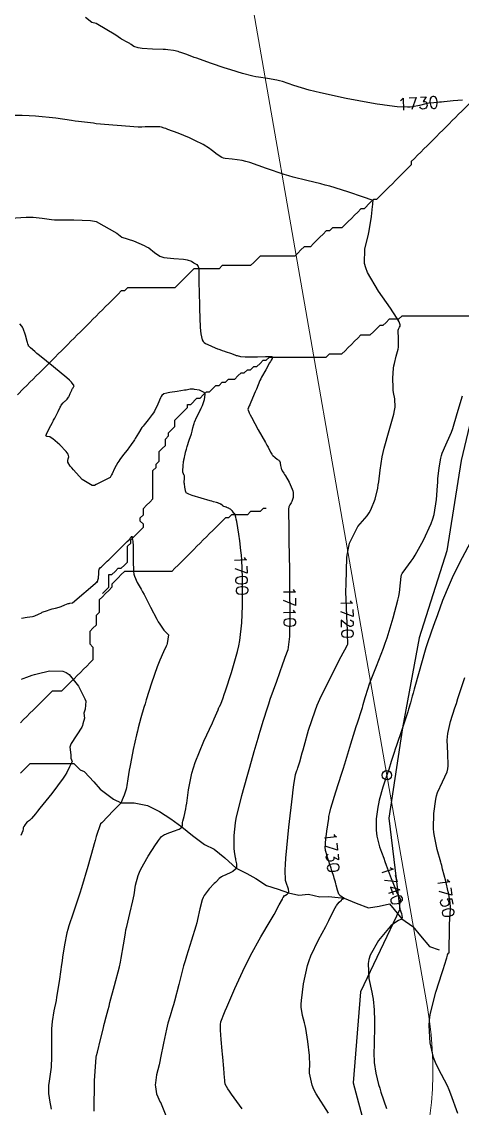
# Model space of a CAD drawing. Header units: metres. Extents: x 68 to 838477, y 94 to 1191015.
# Drawn here: x 837976.3 to 838116.1, y 1190212.8 to 1190557.3 of the extents above; entities that cross this region are included whole.
import ezdxf

# ---------------------------------------------------------------- set-up
doc = ezdxf.new("R2010")
doc.units = ezdxf.units.M
doc.header["$LTSCALE"] = 0.3
doc.layers.add('COTAS 10', color=1, linetype='Continuous')
doc.layers.add('LINEA_DE_CEROS', color=61, linetype='Continuous')
for name, color, linetype, lineweight in [('DRENAJE', 5, 'Continuous', 25), ('Linea_Tendencia', 51, 'Continuous', 20), ('PTOBLIGADO', 90, 'Continuous', 30)]:
    doc.layers.add(name, color=color, linetype=linetype, lineweight=lineweight)
doc.styles.get("Standard").update_dxf_attribs({"font": 'simplex.shx'})

msp = doc.modelspace()

# ---------------------------------------------------------------- linework, layer by layer
at = {"layer": 'COTAS 10'}
for points, elevation in [([(838116.11, 1190532.47), (838113.23, 1190532.2), (838110.34, 1190531.93), (838110.21, 1190531.92), (838109.51, 1190531.86), (838108.87, 1190531.8), (838107.02, 1190531.66), (838105.45, 1190531.46), (838104.97, 1190531.37), (838104.48, 1190531.26), (838102.57, 1190530.76), (838100.26, 1190530.33), (838099.51, 1190530.27), (838098.72, 1190530.24), (838095.46, 1190530.36), (838091.37, 1190530.88), (838090.82, 1190530.95), (838089.14, 1190531.22), (838087.3, 1190531.53), (838079.26, 1190533.03), (838071.15, 1190534.75), (838069.28, 1190535.21), (838067.56, 1190535.65), (838062.68, 1190537.15), (838059.06, 1190538.36), (838058.13, 1190538.61), (838057.24, 1190538.83), (838054.3, 1190539.32), (838051.42, 1190539.73), (838050.57, 1190539.89), (838049.7, 1190540.08), (838046.34, 1190540.94), (838042.7, 1190542.03), (838041.65, 1190542.37), (838040.57, 1190542.72), (838036.5, 1190544.09), (838032.74, 1190545.42), (838031.86, 1190545.74), (838031.04, 1190546.03), (838028.67, 1190546.92), (838026.85, 1190547.56), (838026.39, 1190547.71), (838025.95, 1190547.84), (838024.49, 1190548.2), (838022.66, 1190548.43), (838021.97, 1190548.48), (838021.22, 1190548.53), (838017.85, 1190548.65), (838014.59, 1190548.83), (838013.9, 1190548.92), (838013.31, 1190549.02), (838011.93, 1190549.51), (838011.1, 1190550.09), (838010.85, 1190550.24), (838010.59, 1190550.4), (838009.56, 1190550.94), (838008.38, 1190551.57), (838008.02, 1190551.79), (838007.65, 1190552.02), (838006.21, 1190553.02), (838000, 1190556.77), (837998.59, 1190557.05), (837996.56, 1190558.71)], 1730), ([(838046.3, 1190212.61), (838042.91, 1190217.33), (838042.26, 1190218.26), (838041.73, 1190219.02), (838040.88, 1190220.41), (838040.78, 1190221.38), (838040.74, 1190221.87), (838040.68, 1190222.46), (838040.41, 1190225.41), (838040.1, 1190229.01), (838040.01, 1190230.01), (838039.93, 1190231.01), (838039.64, 1190234.64), (838039.43, 1190237.62), (838039.39, 1190238.21), (838039.37, 1190238.71), (838039.36, 1190239.64), (838039.45, 1190239.99), (838039.48, 1190240.11), (838039.52, 1190240.24), (838039.71, 1190240.78), (838040.5, 1190242.69), (838040.92, 1190243.67), (838041.43, 1190244.86), (838043.97, 1190250.78), (838047.12, 1190257.68), (838048.02, 1190259.48), (838048.92, 1190261.23), (838052.23, 1190267.14), (838055.17, 1190272.09), (838055.83, 1190273.24), (838056.43, 1190274.29), (838058.05, 1190277.27), (838059.03, 1190279.15), (838059.22, 1190279.51), (838059.38, 1190279.8), (838059.68, 1190280.26), (838059.86, 1190280.33), (838059.94, 1190280.37), (838060.04, 1190280.42), (838060.52, 1190280.69), (838060.93, 1190281.14), (838060.99, 1190281.3), (838061.02, 1190281.47), (838060.94, 1190282.25), (838060.66, 1190283.21), (838060.56, 1190283.5), (838060.46, 1190283.81), (838060.02, 1190285.03), (838059.89, 1190288.42), (838059.97, 1190290.1), (838060.12, 1190292.09), (838061.08, 1190301.96), (838062.22, 1190311.79), (838062.47, 1190313.76), (838062.68, 1190315.4), (838063.23, 1190318.61), (838063.65, 1190319.9), (838063.78, 1190320.32), (838063.92, 1190320.77), (838064.51, 1190322.67), (838065.34, 1190325.47), (838065.63, 1190326.5), (838065.95, 1190327.64), (838067.33, 1190332.67), (838069.38, 1190338.79), (838070.11, 1190340.62), (838070.93, 1190342.51), (838074.47, 1190349.81), (838077.72, 1190356.01), (838078.35, 1190357.21), (838078.86, 1190358.18), (838079.7, 1190359.81), (838079.75, 1190359.97), (838079.76, 1190360.01), (838079.77, 1190360.06), (838079.78, 1190360.24), (838079.69, 1190362.87), (838079.63, 1190364.47), (838079.56, 1190366.44), (838079.2, 1190376.68), (838079.26, 1190378.96), (838079.5, 1190387.56), (838079.85, 1190389.93), (838080.32, 1190392.01), (838082.96, 1190397.23), (838085.87, 1190400.63), (838086.51, 1190401.57), (838087.07, 1190402.52), (838088.47, 1190405.96), (838089.26, 1190409.47), (838089.44, 1190410.47), (838089.6, 1190411.47), (838090.03, 1190415.18), (838090.66, 1190419.4), (838090.95, 1190420.73), (838091.29, 1190422.12), (838092.94, 1190427.73), (838094.41, 1190432.94), (838094.64, 1190434.09), (838094.8, 1190435.11), (838094.72, 1190437.73), (838094.27, 1190439.82), (838094.19, 1190440.51), (838094.13, 1190441.25), (838094.09, 1190444.31), (838094.31, 1190447.45), (838094.42, 1190448.23), (838094.54, 1190448.97), (838095.16, 1190451.33), (838095.73, 1190453.5), (838095.82, 1190454.12), (838095.88, 1190454.76), (838095.86, 1190457.12), (838095.78, 1190459.1), (838095.8, 1190459.5), (838095.84, 1190459.82), (838096.15, 1190460.44), (838096.4, 1190460.82), (838096.41, 1190460.99), (838096.38, 1190461.2), (838096.05, 1190462.21), (838094.73, 1190464.42), (838094.09, 1190465.39), (838093.32, 1190466.52), (838089.53, 1190471.87), (838086.07, 1190477.81), (838085.51, 1190479.3), (838085.12, 1190480.72), (838085.18, 1190485.31), (838086.22, 1190489.43), (838086.46, 1190490.54), (838086.67, 1190491.66), (838087.28, 1190495.6), (838087.64, 1190498.75), (838087.7, 1190499.35), (838087.75, 1190499.85), (838087.8, 1190500.67), (838086.54, 1190501.12), (838085.76, 1190501.39), (838084.81, 1190501.71), (838079.82, 1190503.36), (838074.06, 1190505.15), (838072.61, 1190505.56), (838071.24, 1190505.93), (838066.81, 1190506.96), (838062.42, 1190508.03), (838061.06, 1190508.43), (838059.64, 1190508.88), (838053.99, 1190510.84), (838048.65, 1190512.66), (838047.42, 1190513), (838046.3, 1190513.28), (838043.14, 1190513.7), (838040.91, 1190513.92), (838040.37, 1190514.07), (838039.87, 1190514.25), (838038.36, 1190515.2), (838036.89, 1190516.41), (838036.42, 1190516.75), (838035.92, 1190517.09), (838033.87, 1190518.36), (838031.29, 1190519.69), (838030.46, 1190520.08), (838029.57, 1190520.47), (838025.94, 1190521.95), (838022.71, 1190523.19), (838022.08, 1190523.43), (838021.56, 1190523.62), (838020.63, 1190523.95), (838020.14, 1190523.99), (838019.89, 1190524), (838019.6, 1190524.01), (838018.15, 1190524.05), (838015.52, 1190523.99), (838014.48, 1190523.94), (838013.31, 1190523.88), (838000, 1190524.99), (837999.98, 1190524.99), (837999.58, 1190525.06), (837999.13, 1190525.12), (837997.2, 1190525.34), (837994.33, 1190525.68), (837993.29, 1190525.81), (837992.16, 1190525.97), (837987.2, 1190526.71), (837980.75, 1190527.37), (837978.68, 1190527.49), (837976.48, 1190527.58), (837967.5, 1190527.65)], 1720), ([(837972.81, 1190495.06), (837977.77, 1190495.38), (837978.92, 1190495.39), (837979.95, 1190495.37), (837982.85, 1190495.01), (837985.75, 1190494.59), (837986.78, 1190494.52), (837987.92, 1190494.48), (837992.85, 1190494.49), (837998.11, 1190494.27), (837999.44, 1190494.08), (838000, 1190493.97), (838006.56, 1190490.25), (838008.06, 1190489.04), (838011.76, 1190487.84), (838015.19, 1190486.4), (838015.95, 1190486), (838016.63, 1190485.6), (838018.41, 1190484.15), (838020.11, 1190482.98), (838020.75, 1190482.74), (838021.45, 1190482.55), (838024.59, 1190482.21), (838027.63, 1190482.04), (838028.27, 1190481.96), (838028.83, 1190481.87), (838030.16, 1190481.42), (838030.89, 1190480.93), (838031.08, 1190480.8), (838031.27, 1190480.68), (838031.89, 1190480.31), (838032.35, 1190479.69), (838032.44, 1190479.43), (838032.5, 1190479.12), (838032.56, 1190477.66), (838032.55, 1190474.87), (838032.56, 1190473.73), (838032.58, 1190472.42), (838032.71, 1190466.33), (838032.95, 1190460.47), (838033.04, 1190459.3), (838033.13, 1190458.33), (838033.54, 1190456.44), (838033.93, 1190455.93), (838034, 1190455.83), (838034.07, 1190455.75), (838034.19, 1190455.57), (838034.62, 1190455.34), (838034.87, 1190455.22), (838035.18, 1190455.07), (838036.78, 1190454.36), (838038.47, 1190453.63), (838038.83, 1190453.49), (838039.15, 1190453.36), (838039.93, 1190453.1), (838040.63, 1190452.9), (838040.9, 1190452.8), (838041.19, 1190452.7), (838042.53, 1190452.19), (838043.97, 1190451.67), (838044.33, 1190451.55), (838044.67, 1190451.46), (838045.78, 1190451.22), (838047.2, 1190451.11), (838047.75, 1190451.09), (838048.36, 1190451.08), (838051.12, 1190451.09), (838053.71, 1190451.13), (838054.22, 1190451.14), (838054.63, 1190451.14), (838055.34, 1190451.16), (838055.43, 1190451.16), (838055.46, 1190451.17), (838055.47, 1190451.17), (838055.53, 1190451.17), (838055.58, 1190451.17), (838055.6, 1190451.17), (838055.65, 1190451.17), (838055.7, 1190451.15), (838055.71, 1190451.15), (838055.72, 1190451.13), (838055.77, 1190451.08), (838055.81, 1190451.02), (838055.82, 1190451.01), (838055.83, 1190451), (838055.85, 1190450.99), (838055.86, 1190450.98), (838055.86, 1190450.96), (838055.86, 1190450.95), (838055.83, 1190450.87), (838055.79, 1190450.77), (838055.78, 1190450.74), (838055.77, 1190450.71), (838055.74, 1190450.59), (838055.42, 1190449.97), (838055.23, 1190449.62), (838054.99, 1190449.19), (838053.76, 1190447), (838052.45, 1190444.62), (838052.17, 1190444.07), (838051.92, 1190443.57), (838051.3, 1190442.17), (838050.8, 1190440.86), (838050.62, 1190440.42), (838050.42, 1190439.95), (838049.58, 1190437.96), (838048.82, 1190436.16), (838048.66, 1190435.81), (838048.54, 1190435.52), (838048.32, 1190435), (838048.26, 1190434.86), (838048.24, 1190434.81), (838048.21, 1190434.75), (838048.09, 1190434.5), (838048.5, 1190433.32), (838048.82, 1190432.68), (838049.22, 1190431.9), (838051.38, 1190427.96), (838053.63, 1190423.94), (838054.09, 1190423.11), (838054.47, 1190422.41), (838055.26, 1190420.9), (838055.67, 1190420.21), (838055.82, 1190420.02), (838055.98, 1190419.83), (838056.7, 1190419.18), (838057.38, 1190418.65), (838057.53, 1190418.54), (838057.65, 1190418.45), (838057.9, 1190418.26), (838058.02, 1190418.15), (838058.05, 1190418.12), (838058.08, 1190418.08), (838058.19, 1190417.92), (838058.3, 1190417.6), (838058.33, 1190417.47), (838058.36, 1190417.31), (838058.47, 1190416.59), (838058.61, 1190415.82), (838058.67, 1190415.64), (838058.73, 1190415.47), (838059, 1190414.98), (838059.52, 1190414.17), (838059.74, 1190413.8), (838059.99, 1190413.38), (838061.15, 1190411.32), (838062.17, 1190409.08), (838062.33, 1190408.54), (838062.45, 1190408.02), (838062.42, 1190406.43), (838062.04, 1190405.24), (838061.93, 1190404.97), (838061.82, 1190404.74), (838061.42, 1190404.13), (838061.09, 1190403.49), (838061.03, 1190403.24), (838060.99, 1190402.95), (838060.95, 1190401.61), (838061.04, 1190397.32), (838061.08, 1190395.17), (838061.12, 1190392.59), (838061.25, 1190383.5), (838061.3, 1190379.81), (838061.36, 1190367.05), (838061.32, 1190364.5), (838061.25, 1190362.36), (838060.79, 1190358.18), (838059.85, 1190355.77), (838059.47, 1190354.76), (838059.05, 1190353.6), (838057.11, 1190348.18), (838055.09, 1190342.38), (838054.61, 1190340.99), (838054.18, 1190339.7), (838052.91, 1190335.8), (838051.83, 1190332.26), (838051.52, 1190331.2), (838051.2, 1190330.09), (838049.99, 1190325.8), (838048.62, 1190320.9), (838048.2, 1190319.42), (838047.77, 1190317.88), (838046.06, 1190311.86), (838044.57, 1190306.07), (838044.28, 1190304.66), (838044.04, 1190303.35), (838043.61, 1190299.33), (838043.59, 1190296.33), (838043.6, 1190295.66), (838043.63, 1190295.06), (838043.81, 1190293.47), (838044.07, 1190292.3), (838044.13, 1190291.96), (838044.2, 1190291.61), (838044.45, 1190290.3), (838044.43, 1190289.11), (838044.33, 1190288.83), (838044.19, 1190288.58), (838043.34, 1190287.86), (838042.29, 1190287.34), (838042.02, 1190287.22), (838041.75, 1190287.11), (838040.87, 1190286.77), (838040.08, 1190286.43), (838039.88, 1190286.31), (838039.68, 1190286.18), (838038.99, 1190285.63), (838038.1, 1190284.76), (838037.77, 1190284.43), (838037.41, 1190284.07), (838035.79, 1190282.42), (838034.21, 1190280.3), (838033.87, 1190279.63), (838033.57, 1190278.93), (838032.82, 1190276.1), (838032.12, 1190272.72), (838031.85, 1190271.66), (838031.55, 1190270.55), (838030.16, 1190266.1), (838028.57, 1190261.05), (838028.14, 1190259.55), (838027.7, 1190258.01), (838026.16, 1190252.1), (838024.8, 1190246.8), (838024.49, 1190245.65), (838024.21, 1190244.63), (838023.43, 1190242.1), (838022.74, 1190239.77), (838022.52, 1190238.88), (838022.29, 1190237.89), (838021.33, 1190233.43), (838020.36, 1190228.77), (838020.12, 1190227.65), (838019.89, 1190226.6), (838019.14, 1190223.43), (838018.74, 1190220.87), (838018.72, 1190220.21), (838018.74, 1190219.56), (838019.14, 1190217.39), (838020.3, 1190214.79), (838020.32, 1190214.75), (838022.71, 1190208.99)], 1710), ([(837999.32, 1190211.86), (837999.46, 1190221.53), (838000, 1190228.99), (838000.11, 1190229.5), (838000.36, 1190230.6), (838001.33, 1190234.67), (838002.24, 1190238.3), (838002.44, 1190239.11), (838002.63, 1190239.85), (838003.12, 1190241.79), (838003.76, 1190244.18), (838004.03, 1190245.19), (838004.34, 1190246.35), (838005.82, 1190251.79), (838007.31, 1190257.67), (838007.64, 1190259.1), (838007.92, 1190260.45), (838008.63, 1190264.61), (838009.21, 1190268.33), (838009.42, 1190269.41), (838009.64, 1190270.5), (838010.61, 1190274.61), (838011.56, 1190278.55), (838011.77, 1190279.54), (838011.96, 1190280.49), (838012.44, 1190283.56), (838013.26, 1190286.67), (838013.66, 1190287.64), (838014.13, 1190288.66), (838016.44, 1190292.74), (838018.79, 1190296.37), (838019.29, 1190297.11), (838019.72, 1190297.73), (838020.72, 1190299), (838021.63, 1190299.57), (838022.01, 1190299.74), (838022.44, 1190299.92), (838024.44, 1190300.63), (838026.31, 1190301.36), (838026.65, 1190301.54), (838026.93, 1190301.73), (838027.3, 1190302.34), (838027.32, 1190303.15), (838027.37, 1190303.46), (838027.44, 1190303.81), (838027.86, 1190305.36), (838028.4, 1190307.74), (838028.55, 1190308.62), (838028.7, 1190309.58), (838029.24, 1190313.82), (838030.32, 1190319.12), (838030.81, 1190320.75), (838031.38, 1190322.45), (838034.14, 1190329.17), (838036.83, 1190335.08), (838037.36, 1190336.26), (838037.8, 1190337.25), (838038.62, 1190339.17), (838038.87, 1190339.84), (838038.96, 1190340.04), (838039.05, 1190340.24), (838039.45, 1190340.98), (838040.24, 1190342.98), (838040.6, 1190343.96), (838041, 1190345.14), (838042.93, 1190350.98), (838044.83, 1190357.69), (838045.21, 1190359.43), (838045.54, 1190361.11), (838046.19, 1190366.75), (838046.37, 1190372.15), (838046.39, 1190373.68), (838046.39, 1190373.78), (838046.4, 1190375.24), (838046.37, 1190381), (838046.12, 1190386.69), (838046.01, 1190388.2), (838045.87, 1190389.69), (838045.48, 1190392.76), (838045.21, 1190394.83), (838044.53, 1190398.84), (838044.39, 1190399.61), (838044.26, 1190400.24), (838043.94, 1190401.29), (838043.74, 1190401.43), (838043.69, 1190401.49), (838043.63, 1190401.55), (838043.44, 1190401.84), (838043.23, 1190402.15), (838043.17, 1190402.23), (838043.11, 1190402.29), (838042.89, 1190402.51), (838042.65, 1190402.69), (838042.59, 1190402.73), (838042.52, 1190402.78), (838042.28, 1190402.92), (838042.03, 1190403.05), (838041.96, 1190403.08), (838041.9, 1190403.11), (838041.65, 1190403.23), (838041.37, 1190403.34), (838041.29, 1190403.37), (838041.2, 1190403.4), (838040.85, 1190403.51), (838040.48, 1190403.65), (838040.37, 1190403.71), (838040.27, 1190403.77), (838039.88, 1190404.04), (838039.5, 1190404.32), (838039.39, 1190404.38), (838039.29, 1190404.44), (838038.93, 1190404.62), (838038.58, 1190404.75), (838038.49, 1190404.78), (838038.4, 1190404.81), (838038.1, 1190404.88), (838037.18, 1190405.12), (838036.7, 1190405.26), (838036.13, 1190405.42), (838033.25, 1190406.27), (838030.4, 1190407.16), (838029.83, 1190407.34), (838029.37, 1190407.51), (838028.54, 1190407.92), (838028.35, 1190408.35), (838028.3, 1190408.53), (838028.25, 1190408.74), (838028.06, 1190409.71), (838027.93, 1190410.82), (838027.91, 1190411.11), (838027.91, 1190411.39), (838027.94, 1190412.35), (838027.96, 1190413.15), (838027.94, 1190413.33), (838027.9, 1190413.5), (838027.67, 1190413.95), (838027.46, 1190414.54), (838027.43, 1190414.79), (838027.42, 1190415.08), (838027.52, 1190416.45), (838027.69, 1190417.85), (838027.74, 1190418.16), (838027.78, 1190418.44), (838027.93, 1190419.18), (838028.06, 1190419.74), (838028.1, 1190419.92), (838028.14, 1190420.1), (838028.29, 1190420.8), (838028.57, 1190421.85), (838028.69, 1190422.25), (838028.84, 1190422.69), (838029.51, 1190424.65), (838030.17, 1190426.62), (838030.31, 1190427.07), (838030.42, 1190427.47), (838030.66, 1190428.57), (838030.92, 1190429.6), (838031.04, 1190429.96), (838031.19, 1190430.35), (838031.94, 1190432.04), (838032.7, 1190433.62), (838032.86, 1190433.94), (838033, 1190434.22), (838033.31, 1190434.81), (838033.57, 1190435.39), (838033.68, 1190435.67), (838033.8, 1190436), (838034.36, 1190437.58), (838034.51, 1190439.18), (838034.38, 1190439.52), (838034.17, 1190439.81), (838032.77, 1190440.47), (838031.15, 1190440.74), (838030.81, 1190440.79), (838030.51, 1190440.81), (838029.79, 1190440.8), (838028.89, 1190440.62), (838028.48, 1190440.55), (838028, 1190440.47), (838025.68, 1190440.1), (838023.34, 1190439.72), (838022.84, 1190439.63), (838022.42, 1190439.56), (838021.43, 1190439.35), (838020.8, 1190438.77), (838020.59, 1190438.45), (838020.38, 1190438.07), (838019.48, 1190436.12), (838018.42, 1190433.9), (838018.1, 1190433.34), (838017.77, 1190432.81), (838016.47, 1190431.12), (838015.16, 1190429.55), (838014.82, 1190429.09), (838014.48, 1190428.62), (838013.35, 1190426.87), (838012.35, 1190425.21), (838012.1, 1190424.81), (838011.86, 1190424.44), (838011.09, 1190423.29), (838010.29, 1190422.19), (838010.03, 1190421.85), (838009.75, 1190421.5), (838008.63, 1190420.09), (838007.44, 1190418.49), (838007.13, 1190418.02), (838006.83, 1190417.53), (838005.82, 1190415.66), (838005.02, 1190414.03), (838004.86, 1190413.7), (838004.72, 1190413.42), (838004.44, 1190412.82), (838000, 1190410.59), (837999.4, 1190410.32), (837998.67, 1190410.28), (837995.56, 1190412.21), (837992.75, 1190415.23), (837992.21, 1190415.87), (837991.76, 1190416.42), (837991.01, 1190417.71), (837991, 1190418.4), (837991.03, 1190418.58), (837991.07, 1190418.75), (837991.31, 1190419.32), (837991.05, 1190420.23), (837990.78, 1190420.62), (837990.42, 1190421.07), (837988.38, 1190423.16), (837986.16, 1190425.07), (837985.69, 1190425.41), (837985.27, 1190425.66), (837984.27, 1190425.83), (837984.03, 1190425.99), (837984.08, 1190426.22), (837984.2, 1190426.54), (837985.06, 1190428.37), (837986.07, 1190430.3), (837986.27, 1190430.68), (837986.45, 1190431), (837986.82, 1190431.59), (837987.09, 1190432.01), (837987.2, 1190432.23), (837987.32, 1190432.49), (837987.89, 1190433.76), (837988.53, 1190435.12), (837988.71, 1190435.42), (837988.88, 1190435.7), (837989.49, 1190436.44), (837990.05, 1190436.97), (837990.19, 1190437.1), (837990.32, 1190437.24), (837990.75, 1190437.7), (837991.14, 1190438.24), (837991.25, 1190438.43), (837991.36, 1190438.63), (837991.76, 1190439.5), (837992.11, 1190440.33), (837992.2, 1190440.51), (837992.27, 1190440.66), (837992.47, 1190441.03), (837992.64, 1190441.3), (837992.69, 1190441.39), (837992.75, 1190441.48), (837992.96, 1190441.87), (837992.1, 1190443.06), (837991.48, 1190443.66), (837990.68, 1190444.37), (837986.41, 1190447.92), (837982.03, 1190451.46), (837981.16, 1190452.17), (837980.45, 1190452.76), (837979.11, 1190453.93), (837978.8, 1190454.26), (837978.74, 1190454.32), (837978.69, 1190454.38), (837978.57, 1190454.47), (837978.53, 1190454.5), (837978.51, 1190454.52), (837978.5, 1190454.54), (837978.47, 1190454.65), (837978.31, 1190455.24), (837978.21, 1190455.57), (837978.09, 1190455.96), (837977.49, 1190457.97), (837976.77, 1190460.02), (837976.58, 1190460.44), (837976.4, 1190460.8), (837975.77, 1190461.56)], 1700), ([(838073.67, 1190211.26), (838069.73, 1190217.37), (838069, 1190218.81), (838068.43, 1190220.13), (838067.64, 1190223.97), (838067.7, 1190227.39), (838067.66, 1190228.45), (838067.59, 1190229.56), (838067.12, 1190233.97), (838066.46, 1190238.11), (838066.28, 1190239.05), (838066.09, 1190239.9), (838065.39, 1190242.24), (838065, 1190244.84), (838065.01, 1190245.86), (838065.07, 1190247), (838065.71, 1190252.24), (838067.03, 1190258.08), (838067.52, 1190259.62), (838068.06, 1190261.11), (838070.46, 1190266.23), (838072.82, 1190270.5), (838073.33, 1190271.47), (838073.79, 1190272.34), (838074.95, 1190274.74), (838075.73, 1190276.34), (838075.95, 1190276.73), (838076.17, 1190277.08), (838077, 1190278.12), (838077.74, 1190278.82), (838077.91, 1190278.97), (838078.07, 1190279.09), (838078.5, 1190279.34), (838078.62, 1190279.46), (838078.57, 1190279.51), (838078.5, 1190279.56), (838077.94, 1190279.78), (838077.26, 1190280.26), (838077.1, 1190280.48), (838076.95, 1190280.74), (838076.53, 1190281.99), (838076.13, 1190283.56), (838076, 1190284.02), (838075.87, 1190284.5), (838075.48, 1190285.77), (838075.31, 1190286.33), (838074.74, 1190288.08), (838074.6, 1190288.5), (838074.47, 1190288.9), (838074.05, 1190290.11), (838073.71, 1190291.13), (838073.62, 1190291.41), (838073.53, 1190291.69), (838073.25, 1190292.67), (838073.01, 1190293.55), (838072.94, 1190293.76), (838072.88, 1190293.95), (838072.69, 1190294.52), (838072.64, 1190295.76), (838072.67, 1190296.38), (838072.72, 1190297.11), (838073.08, 1190300.72), (838073.72, 1190304.69), (838073.81, 1190305.28), (838074.11, 1190306.62), (838074.44, 1190307.98), (838075.95, 1190313.15), (838077.77, 1190318.74), (838078.29, 1190320.37), (838078.81, 1190322.03), (838080.78, 1190328.32), (838082.48, 1190333.82), (838082.85, 1190334.99), (838083.16, 1190335.99), (838083.91, 1190338.32), (838084.39, 1190339.85), (838084.54, 1190340.34), (838084.69, 1190340.87), (838085.28, 1190343.04), (838086.23, 1190346.03), (838086.6, 1190347.07), (838087.02, 1190348.2), (838088.93, 1190353.04), (838091.09, 1190358.7), (838091.66, 1190360.33), (838092.23, 1190362), (838094.17, 1190368.28), (838095.66, 1190373.93), (838095.94, 1190375.2), (838096.16, 1190376.34), (838096.46, 1190379.38), (838096.68, 1190381.43), (838096.84, 1190381.94), (838097.05, 1190382.43), (838098.18, 1190384.01), (838099.91, 1190386.24), (838100.5, 1190387.14), (838101.13, 1190388.17), (838103.81, 1190392.91), (838106.25, 1190398.28), (838106.74, 1190399.7), (838107.15, 1190401.09), (838107.94, 1190405.87), (838108.21, 1190410.2), (838108.29, 1190411.31), (838108.38, 1190412.37), (838108.72, 1190415.87), (838109.27, 1190418.96), (838109.49, 1190419.76), (838109.74, 1190420.53), (838110.89, 1190423.15), (838112.27, 1190426.19), (838112.66, 1190427.23), (838113.05, 1190428.36), (838114.51, 1190433.15), (838116.13, 1190438.67)], 1730), ([(838000, 1190379.7), (838000.35, 1190379.88), (838000.63, 1190380.61), (838000.68, 1190380.85), (838000.72, 1190381.12), (838000.77, 1190382.27), (838000.84, 1190383.36), (838000.89, 1190383.59), (838000.95, 1190383.79), (838001.29, 1190384.24), (838001.69, 1190384.51), (838001.79, 1190384.59), (838001.89, 1190384.68), (838002.22, 1190384.99), (838003.07, 1190385.84), (838003.49, 1190386.26), (838003.99, 1190386.76), (838006.5, 1190389.23), (838008.95, 1190391.64), (838009.42, 1190392.1), (838009.8, 1190392.48), (838010.43, 1190393.1), (838010.47, 1190393.14), (838010.48, 1190393.15), (838010.48, 1190393.16), (838010.51, 1190393.19), (838010.59, 1190393.31), (838010.64, 1190393.38), (838010.69, 1190393.45), (838010.96, 1190393.85), (838011.22, 1190394.16), (838011.27, 1190394.18), (838011.31, 1190394.18), (838011.37, 1190393.95), (838011.4, 1190393.48), (838011.42, 1190393.33), (838011.45, 1190393.17), (838011.58, 1190392.49), (838011.69, 1190391.12), (838011.7, 1190390.52), (838011.71, 1190389.82), (838011.68, 1190386.48), (838011.83, 1190383), (838011.94, 1190382.2), (838012.1, 1190381.48), (838012.94, 1190379.48), (838014.22, 1190377.37), (838014.66, 1190376.57), (838015.14, 1190375.69), (838017.14, 1190371.74), (838019.17, 1190367.86), (838019.65, 1190367.02), (838020.1, 1190366.27), (838021.46, 1190364.44), (838022.93, 1190362.93), (838022.52, 1190360.17), (838022.37, 1190359.76), (838022.2, 1190359.33), (838021.34, 1190357.59), (838020.12, 1190354.91), (838019.72, 1190353.88), (838019.3, 1190352.74), (838017.56, 1190347.59), (838015.86, 1190342.28), (838015.48, 1190341.04), (838015.12, 1190339.9), (838014.13, 1190336.58), (838013.3, 1190333.42), (838013.05, 1190332.37), (838012.78, 1190331.25), (838011.74, 1190326.58), (838010.8, 1190322.01), (838010.6, 1190320.95), (838010.44, 1190319.98), (838010.04, 1190317.23), (838009.72, 1190315.12), (838009.59, 1190314.56), (838009.45, 1190314.01), (838008.8, 1190312.11), (838008.2, 1190310.62), (838008.08, 1190310.33), (838007.99, 1190310.09), (838007.86, 1190309.68), (838007.49, 1190309.27), (838007.26, 1190309.04), (838006.97, 1190308.75), (838005.42, 1190307.28), (838001.72, 1190303.37), (838001.36, 1190303.05), (838000, 1190298.99), (837999.64, 1190297.69), (837999.36, 1190296.71), (837999.02, 1190295.52), (837997.3, 1190289.47), (837995.3, 1190282.69), (837994.78, 1190281.04), (837994.29, 1190279.48), (837992.62, 1190274.68), (837991.26, 1190270.61), (837990.95, 1190269.52), (837990.68, 1190268.44), (837989.91, 1190264.68), (837989.32, 1190260.77), (837989.15, 1190259.6), (837988.97, 1190258.39), (837988.3, 1190253.7), (837987.6, 1190249.17), (837987.41, 1190248.05), (837987.22, 1190247), (837986.53, 1190243.7), (837986, 1190240.29), (837985.91, 1190239.16), (837985.84, 1190237.95), (837985.77, 1190232.94), (837985.74, 1190228.04), (837985.7, 1190226.91), (837985.64, 1190225.87), (837985.27, 1190222.94), (837984.92, 1190220.7), (837984.87, 1190220.1), (837984.83, 1190219.52), (837984.86, 1190217.48), (837985.24, 1190214.74), (837985.42, 1190213.72), (837985.65, 1190212.57)], 1690), ([(838118.75, 1190392.34), (838116.08, 1190387.32), (838113.25, 1190381.75), (838112.56, 1190380.27), (838111.9, 1190378.81), (838109.85, 1190373.77), (838108.18, 1190369.26), (838107.77, 1190368.15), (838107.39, 1190367.09), (838106.18, 1190363.77), (838104.96, 1190360.06), (838104.56, 1190358.77), (838104.14, 1190357.36), (838102.41, 1190351.32), (838100.84, 1190345.65), (838100.52, 1190344.48), (838100.24, 1190343.48), (838099.65, 1190341.32), (838099.06, 1190339.38), (838098.78, 1190338.52), (838098.46, 1190337.53), (838096.87, 1190332.78), (838095.21, 1190327.8), (838094.84, 1190326.67), (838094.5, 1190325.64), (838093.58, 1190322.78), (838092.77, 1190320.2), (838092.49, 1190319.34), (838092.2, 1190318.42), (838090.94, 1190314.58), (838089.76, 1190310.46), (838089.51, 1190309.37), (838089.29, 1190308.29), (838088.77, 1190304.58), (838088.76, 1190301.03), (838088.86, 1190300.07), (838089, 1190299.11), (838089.88, 1190295.69), (838090.48, 1190294.01), (838091.16, 1190292.1), (838091.55, 1190291.03), (838091.95, 1190289.93), (838093.55, 1190285.69), (838094.97, 1190282.07), (838095.26, 1190281.36), (838095.51, 1190280.78), (838096.04, 1190279.76), (838096.24, 1190279.57), (838096.29, 1190279.52), (838096.33, 1190279.47), (838096.42, 1190279.28), (838096.45, 1190279.06), (838096.45, 1190279), (838096.45, 1190278.92), (838096.43, 1190278.62), (838096.36, 1190278.23), (838096.33, 1190278.09), (838096.3, 1190277.96), (838096.15, 1190277.37), (838096.13, 1190276.55), (838096.19, 1190276.26), (838096.27, 1190275.94), (838096.28, 1190275.91), (838096.76, 1190274.56), (838097.03, 1190273.27), (838096.96, 1190273.01), (838096.84, 1190272.78), (838095.88, 1190272.31), (838094.08, 1190271.23), (838093.43, 1190270.61), (838092.71, 1190269.86), (838089.55, 1190266.03), (838086.88, 1190261.31), (838086.47, 1190260), (838086.21, 1190258.7), (838086.46, 1190253.99), (838087.45, 1190249.59), (838087.65, 1190248.48), (838087.82, 1190247.42), (838088.18, 1190243.99), (838088.27, 1190240.54), (838088.27, 1190239.47), (838088.26, 1190238.36), (838088.11, 1190233.91), (838088.05, 1190229.47), (838088.09, 1190228.36), (838088.17, 1190227.3), (838088.64, 1190223.91), (838089.55, 1190220.33), (838089.89, 1190219.16), (838090.28, 1190217.9), (838092.01, 1190212.72)], 1740), ([(837976.27, 1190368.22), (837978.07, 1190368.51), (837979.74, 1190368.78), (837980.14, 1190368.88), (837980.51, 1190368.99), (837981.63, 1190369.45), (837982.6, 1190369.94), (837982.88, 1190370.07), (837983.16, 1190370.19), (837984.22, 1190370.59), (837985.33, 1190370.95), (837985.63, 1190371.04), (837985.95, 1190371.13), (837987.09, 1190371.43), (837988.25, 1190371.75), (837988.57, 1190371.85), (837988.89, 1190371.96), (837990.04, 1190372.41), (837991.11, 1190372.82), (837991.37, 1190372.9), (837991.62, 1190372.96), (837992.43, 1190373.09), (838000.35, 1190379.88)], 1690), ([(837976.32, 1190348.91), (837976.76, 1190349.06), (837977.98, 1190349.54), (837979.65, 1190350.13), (837980.36, 1190350.34), (837981.2, 1190350.56), (837985.13, 1190351.53), (837989.38, 1190351.44), (837990.41, 1190351), (837991.38, 1190350.38), (837994.34, 1190346.63), (837996.32, 1190342.64), (837996.66, 1190341.86), (837996.48, 1190339.31), (837996.05, 1190338.07), (837996.3, 1190336.46), (837995.78, 1190334.75), (837995.6, 1190334.19), (837995.39, 1190333.66), (837992, 1190328.48), (837991.81, 1190327.9), (837991.65, 1190327.33), (837991.88, 1190324.85), (837991.97, 1190323.84), (837992.36, 1190322.73), (837991.49, 1190321.08), (837990.62, 1190319.23), (837990.14, 1190318.4), (837989.5, 1190317.43), (837985.89, 1190312.66), (837982.1, 1190307.93), (837981.34, 1190306.99), (837980.71, 1190306.2), (837979.47, 1190304.67), (837979.06, 1190304.23), (837978.96, 1190304.14), (837978.85, 1190304.05), (837978.48, 1190303.84), (837978.15, 1190303.66), (837978.06, 1190303.59), (837977.98, 1190303.52), (837977.71, 1190303.2), (837977.45, 1190302.83), (837977.38, 1190302.72), (837977.31, 1190302.61), (837977.04, 1190302.2), (837976.82, 1190301.74), (837976.79, 1190301.59), (837976.76, 1190301.44), (837976.74, 1190300.83), (837976.04, 1190299.33)], 1680), ([(838114.72, 1190211.18), (838112.51, 1190217.28), (838111.94, 1190218.68), (838111.37, 1190219.96), (838109.45, 1190223.55), (838107.78, 1190226.78), (838107.38, 1190227.83), (838107.01, 1190228.95), (838105.86, 1190233.55), (838105.55, 1190239.09), (838105.7, 1190240.79), (838105.95, 1190242.57), (838107.72, 1190249.62), (838109.73, 1190255.88), (838110.13, 1190257.16), (838110.47, 1190258.24), (838111.15, 1190260.53), (838111.38, 1190261.38), (838111.44, 1190261.55), (838111.5, 1190261.69), (838111.69, 1190261.99), (838111.83, 1190262.09), (838111.86, 1190262.11), (838111.88, 1190262.13), (838111.93, 1190262.17), (838111.94, 1190262.21), (838111.94, 1190262.24), (838111.94, 1190262.26), (838111.94, 1190262.39), (838111.94, 1190263.35), (838111.95, 1190263.9), (838111.96, 1190264.57), (838112.01, 1190268.01), (838112.08, 1190271.62), (838112.11, 1190272.39), (838112.14, 1190273.07), (838112.26, 1190274.72), (838112.34, 1190275.84), (838112.34, 1190276.19), (838112.34, 1190276.55), (838112.23, 1190278), (838111.92, 1190280), (838111.78, 1190280.71), (838111.62, 1190281.49), (838110.85, 1190284.84), (838109.87, 1190288.68), (838109.58, 1190289.76), (838109.4, 1190290.43), (838109.29, 1190290.84), (838108.14, 1190294.84), (838107.23, 1190299.05), (838107.09, 1190300.28), (838106.99, 1190301.53), (838107.02, 1190306.28), (838107.66, 1190310.81), (838107.94, 1190311.92), (838108.27, 1190312.98), (838109.87, 1190316.28), (838111.29, 1190319.45), (838111.51, 1190320.42), (838111.65, 1190321.43), (838111.55, 1190325.4), (838111.3, 1190329.5), (838111.36, 1190330.59), (838111.47, 1190331.67), (838112.31, 1190335.4), (838113.73, 1190339.74), (838114.21, 1190341.21), (838114.73, 1190342.79), (838116.91, 1190349.45)], 1750)]:
    msp.add_lwpolyline(points, dxfattribs=dict(at, elevation=elevation))
at = {"layer": 'DRENAJE'}
for p, q in [((837999.22, 1190316.34), (838001.26, 1190313.97)), ((838001.26, 1190313.97), (838005.5, 1190310.79)), ((838005.5, 1190310.79), (838007.86, 1190309.68)), ((838007.86, 1190309.68), (838011.96, 1190309.7)), ((838011.96, 1190309.7), (838016.28, 1190308.79)), ((838016.28, 1190308.79), (838020.05, 1190306.92)), ((838020.05, 1190306.92), (838023.62, 1190304.57)), ((838023.62, 1190304.57), (838027.11, 1190302.03)), ((838027.11, 1190302.03), (838030.53, 1190299.35)), ((838030.53, 1190299.35), (838034.27, 1190296.43)), ((838034.27, 1190296.43), (838037.38, 1190294.93)), ((838037.38, 1190294.93), (838040.82, 1190292.25)), ((838040.82, 1190292.25), (838044.38, 1190288.97)), ((838044.38, 1190288.97), (838047.73, 1190287.22)), ((838047.73, 1190287.22), (838050.56, 1190285.65)), ((838050.56, 1190285.65), (838054.02, 1190283.4)), ((838054.02, 1190283.4), (838057.66, 1190282.31)), ((838057.66, 1190282.31), (838060.93, 1190281.14)), ((838060.93, 1190281.14), (838064.24, 1190280.36)), ((838064.24, 1190280.36), (838067.28, 1190280.67)), ((838067.28, 1190280.67), (838070.89, 1190279.83)), ((838070.89, 1190279.83), (838073.71, 1190279.94)), ((838073.71, 1190279.94), (838078.62, 1190279.46)), ((838078.62, 1190279.46), (838082.45, 1190277.84)), ((838082.45, 1190277.84), (838086.37, 1190276.34)), ((838086.37, 1190276.34), (838089.69, 1190276.86)), ((838089.69, 1190276.86), (838093.05, 1190277.6)), ((838093.05, 1190277.6), (838096.9, 1190272.89)), ((838096.9, 1190272.89), (838100.41, 1190270.41)), ((838100.41, 1190270.41), (838102.88, 1190267.52)), ((838102.88, 1190267.52), (838105.73, 1190264.06)), ((838105.73, 1190264.06), (838108.81, 1190263.09))]:
    msp.add_line(p, q, dxfattribs=at)
for points in [[(838120.91, 1190573.96, 0), (838120.91, 1190572.96, 0), (838119.91, 1190571.96, 0), (838119.91, 1190569.96, 0), (838118.91, 1190568.96, 0), (838118.91, 1190531.97, 0), (838116.91, 1190529.97, 0), (838115.91, 1190528.97, 0), (838114.91, 1190527.97, 0), (838113.91, 1190526.97, 0), (838112.91, 1190525.98, 0)], [(838112.91, 1190525.98, 0), (838111.91, 1190524.98, 0), (838109.91, 1190522.98, 0), (838108.91, 1190521.98, 0), (838107.91, 1190520.98, 0), (838106.91, 1190519.98, 0), (838105.91, 1190518.98, 0), (838104.91, 1190517.98, 0), (838103.91, 1190516.98, 0), (838102.91, 1190515.98, 0), (838101.91, 1190514.98, 0), (838100.91, 1190513.98, 0), (838099.91, 1190512.98, 0), (838099.91, 1190511.98, 0), (838098.91, 1190510.98, 0), (838097.91, 1190509.98, 0), (838096.91, 1190508.98, 0), (838095.91, 1190507.98, 0), (838094.91, 1190506.98, 0), (838093.92, 1190505.98, 0), (838092.92, 1190504.98, 0), (838091.92, 1190503.98, 0), (838090.92, 1190502.98, 0), (838089.92, 1190501.98, 0), (838088.92, 1190500.98, 0), (838087.92, 1190500.98, 0), (838086.92, 1190499.98, 0), (838084.92, 1190497.98, 0), (838083.92, 1190497.98, 0), (838082.92, 1190496.98, 0), (838081.92, 1190495.99, 0), (838080.92, 1190494.99, 0), (838079.92, 1190493.99, 0), (838078.92, 1190492.99, 0), (838077.92, 1190491.99, 0), (838074.92, 1190491.99, 0), (838073.92, 1190490.99, 0), (838072.92, 1190490.99, 0), (838071.92, 1190489.99, 0), (838070.92, 1190488.99, 0), (838068.92, 1190486.99, 0), (838067.92, 1190485.99, 0), (838065.92, 1190485.99, 0), (838064.92, 1190484.99, 0), (838063.93, 1190483.99, 0), (838062.93, 1190482.99, 0), (838051.93, 1190482.99, 0), (838050.93, 1190481.99, 0), (838049.93, 1190480.99, 0), (838048.93, 1190479.99, 0), (838039.93, 1190479.99, 0), (838038.93, 1190478.99, 0), (838030.94, 1190478.99, 0), (838029.94, 1190477.99, 0), (838028.94, 1190476.99, 0), (838027.94, 1190475.99, 0), (838026.94, 1190474.99, 0), (838025.94, 1190473.99, 0), (838024.94, 1190472.99, 0), (838009.94, 1190472.99, 0), (838008.94, 1190471.99, 0), (838007.94, 1190471.99, 0), (838006.94, 1190470.99, 0), (838005.94, 1190469.99, 0), (838004.95, 1190468.99, 0), (838003.95, 1190467.99, 0), (838002.95, 1190467, 0), (838001.95, 1190466, 0), (838000.95, 1190465, 0), (837999.95, 1190464, 0), (837998.95, 1190463, 0), (837997.95, 1190462, 0), (837996.95, 1190461, 0), (837995.95, 1190460, 0), (837994.95, 1190459, 0), (837993.95, 1190458, 0), (837992.95, 1190457, 0), (837991.95, 1190456, 0), (837990.95, 1190455, 0), (837988.95, 1190453, 0), (837987.95, 1190452, 0), (837986.95, 1190451, 0), (837985.95, 1190450, 0), (837984.95, 1190449, 0), (837983.95, 1190448, 0), (837982.95, 1190447, 0), (837981.95, 1190446, 0), (837980.95, 1190445, 0), (837979.95, 1190444, 0), (837978.95, 1190443, 0), (837977.95, 1190442, 0), (837976.95, 1190441, 0)], [(838133.9, 1190464, 0), (838096.91, 1190464, 0), (838095.91, 1190463, 0), (838092.92, 1190463, 0), (838091.92, 1190462, 0), (838090.92, 1190461, 0), (838089.92, 1190461, 0), (838088.92, 1190460, 0), (838087.92, 1190459, 0), (838086.92, 1190458, 0)], [(838001.95, 1190376.03, 0), (838002.95, 1190377.03, 0), (838003.95, 1190378.03, 0), (838003.95, 1190382.02, 0), (838004.95, 1190382.02, 0), (838005.94, 1190383.02, 0), (838006.94, 1190384.02, 0), (838007.94, 1190384.02, 0), (838008.94, 1190385.02, 0), (838009.94, 1190386.02, 0), (838009.94, 1190391.02, 0), (838010.94, 1190392.02, 0), (838010.94, 1190393.02, 0), (838011.94, 1190394.02, 0), (838012.94, 1190395.02, 0), (838013.94, 1190396.02, 0), (838014.94, 1190397.02, 0), (838014.94, 1190398.02, 0), (838013.94, 1190399.02, 0), (838013.94, 1190400.02, 0), (838014.94, 1190401.02, 0), (838014.94, 1190403.02, 0), (838015.94, 1190404.02, 0), (838016.94, 1190405.02, 0), (838017.94, 1190406.02, 0), (838017.94, 1190415.01, 0), (838018.94, 1190416.01, 0), (838018.94, 1190417.01, 0), (838019.94, 1190418.01, 0), (838019.94, 1190421.01, 0), (838020.94, 1190422.01, 0), (838021.94, 1190423.01, 0), (838021.94, 1190425.01, 0), (838022.94, 1190426.01, 0), (838022.94, 1190427.01, 0), (838023.94, 1190428.01, 0), (838024.94, 1190429.01, 0), (838024.94, 1190431.01, 0), (838025.94, 1190432.01, 0), (838026.94, 1190433.01, 0), (838027.94, 1190434.01, 0), (838028.94, 1190435.01, 0), (838028.94, 1190436.01, 0), (838029.94, 1190436.01, 0), (838031.94, 1190438, 0), (838032.94, 1190438, 0), (838033.94, 1190439, 0), (838034.93, 1190440, 0), (838035.93, 1190440, 0), (838036.93, 1190441, 0), (838037.93, 1190442, 0), (838038.93, 1190442, 0), (838039.93, 1190443, 0), (838040.93, 1190443, 0), (838041.93, 1190444, 0), (838043.93, 1190444, 0), (838044.93, 1190445, 0), (838045.93, 1190446, 0), (838046.93, 1190446, 0), (838047.93, 1190447, 0), (838048.93, 1190447, 0), (838049.93, 1190448, 0), (838050.93, 1190448, 0), (838051.93, 1190449, 0), (838052.93, 1190450, 0), (838053.93, 1190450, 0), (838054.93, 1190451, 0), (838072.92, 1190451, 0), (838073.92, 1190452, 0), (838077.92, 1190452, 0), (838078.92, 1190453, 0), (838079.92, 1190454, 0), (838080.92, 1190455, 0), (838081.92, 1190456, 0), (838082.92, 1190457, 0), (838083.92, 1190458, 0), (838084.92, 1190458, 0), (838086.92, 1190458, 0)], [(837976.95, 1190441, 0), (837974.96, 1190439, 0)], [(838053.93, 1190403.02, 0), (838052.93, 1190403.02, 0), (838051.93, 1190402.02, 0), (838048.93, 1190402.02, 0), (838047.93, 1190401.02, 0), (838042.93, 1190401.02, 0), (838041.93, 1190400.02, 0), (838040.93, 1190400.02, 0), (838039.93, 1190399.02, 0), (838038.93, 1190398.02, 0), (838036.93, 1190396.02, 0), (838035.93, 1190395.02, 0), (838034.93, 1190394.02, 0), (838033.94, 1190393.02, 0), (838032.94, 1190392.02, 0), (838031.94, 1190391.02, 0), (838030.94, 1190390.02, 0), (838029.94, 1190389.02, 0), (838028.94, 1190388.02, 0), (838027.94, 1190387.02, 0), (838026.94, 1190386.02, 0), (838025.94, 1190385.02, 0), (838024.94, 1190384.02, 0), (838023.94, 1190383.02, 0), (838008.94, 1190383.02, 0), (838007.94, 1190382.02, 0), (838006.94, 1190381.02, 0), (838005.94, 1190380.02, 0), (838004.95, 1190379.02, 0), (838004.95, 1190378.03, 0), (838003.95, 1190377.03, 0), (838002.95, 1190376.03, 0), (838001.95, 1190375.03, 0)], [(838001.95, 1190375.03, 0), (838000.95, 1190374.03, 0), (838000.95, 1190370.03, 0), (837999.95, 1190369.03, 0), (837999.95, 1190366.03, 0), (837998.95, 1190365.03, 0), (837997.95, 1190364.03, 0), (837997.95, 1190360.03, 0), (837998.95, 1190359.03, 0), (837998.95, 1190355.03, 0), (837997.95, 1190354.03, 0), (837996.95, 1190353.03, 0), (837995.95, 1190352.03, 0), (837994.95, 1190351.03, 0), (837993.95, 1190350.03, 0), (837992.95, 1190349.03, 0), (837991.95, 1190348.04, 0), (837990.95, 1190347.04, 0), (837989.95, 1190346.04, 0), (837988.95, 1190345.04, 0), (837985.95, 1190345.04, 0), (837984.95, 1190344.04, 0), (837983.95, 1190343.04, 0), (837981.95, 1190341.04, 0), (837980.95, 1190340.04, 0), (837979.95, 1190339.04, 0), (837978.95, 1190338.04, 0), (837977.95, 1190337.04, 0), (837976.95, 1190336.04, 0), (837975.95, 1190335.04, 0)], [(837999.22, 1190316.34, 0), (837996.23, 1190319.44, 0), (837994.95, 1190320.04, 0), (837993.95, 1190321.04, 0), (837992.95, 1190322.04, 0), (837978.95, 1190322.04, 0), (837977.95, 1190321.04, 0), (837976.95, 1190320.04, 0), (837975.95, 1190319.04, 0)]]:
    msp.add_polyline3d(points, dxfattribs=at)
at = {"layer": 'LINEA_DE_CEROS'}
for points in [[(838122.49, 1190446.61), (838115.76, 1190418.22), (838111.18, 1190389.59), (838102.42, 1190361.94), (838097.09, 1190333.44), (838092.84, 1190304.75)], [(838092.84, 1190304.75), (838096.26, 1190275.95), (838083.79, 1190249.77), (838081.44, 1190220.87), (838088.84, 1190193.23)]]:
    msp.add_lwpolyline(points, dxfattribs=at)
at = {"layer": 'Linea_Tendencia', "elevation": 1705.28}
msp.add_lwpolyline([(838041.85, 1190952.65), (838036.74, 1190647.96, 0.047448), (838038.43, 1190626.33), (838092.2, 1190318.42), (838105.06, 1190244.77, -0.677898), (837923.79, 1190133.09), (837840.86, 1190194.75, 0.749125), (837665.3, 1190062.22), (837745.55, 1189850.11, -0.106451), (837752.74, 1189802.4), (837723.49, 1189335.31)], format="xyb", dxfattribs=at)
at = {"layer": 'PTOBLIGADO'}
msp.add_circle((838092.2, 1190318.42, 1740), 1.49, dxfattribs=at)

# ---------------------------------------------------------------- texts
at = {"layer": 'COTAS 10', "char_height": 3.8, "attachment_point": 7}
for s, insert, rotation in [('1730', (838095.71, 1190529.22, 1730), 3.174), ('1700', (838043.79, 1190388.28, 1700), 272.7575), ('1710', (838059.34, 1190378.24, 1710), 270.5878), ('1720', (838077.47, 1190374.63, 1720), 271.5553), ('1730', (838072.22, 1190300.29, 1730), 275.3251), ('1740', (838090.03, 1190289.18, 1740), 287.7551), ('1750', (838108.13, 1190285.86, 1750), 278.131)]:
    msp.add_mtext(s, dxfattribs=dict(at, insert=insert, rotation=rotation))

doc.saveas('drawing.dxf')
